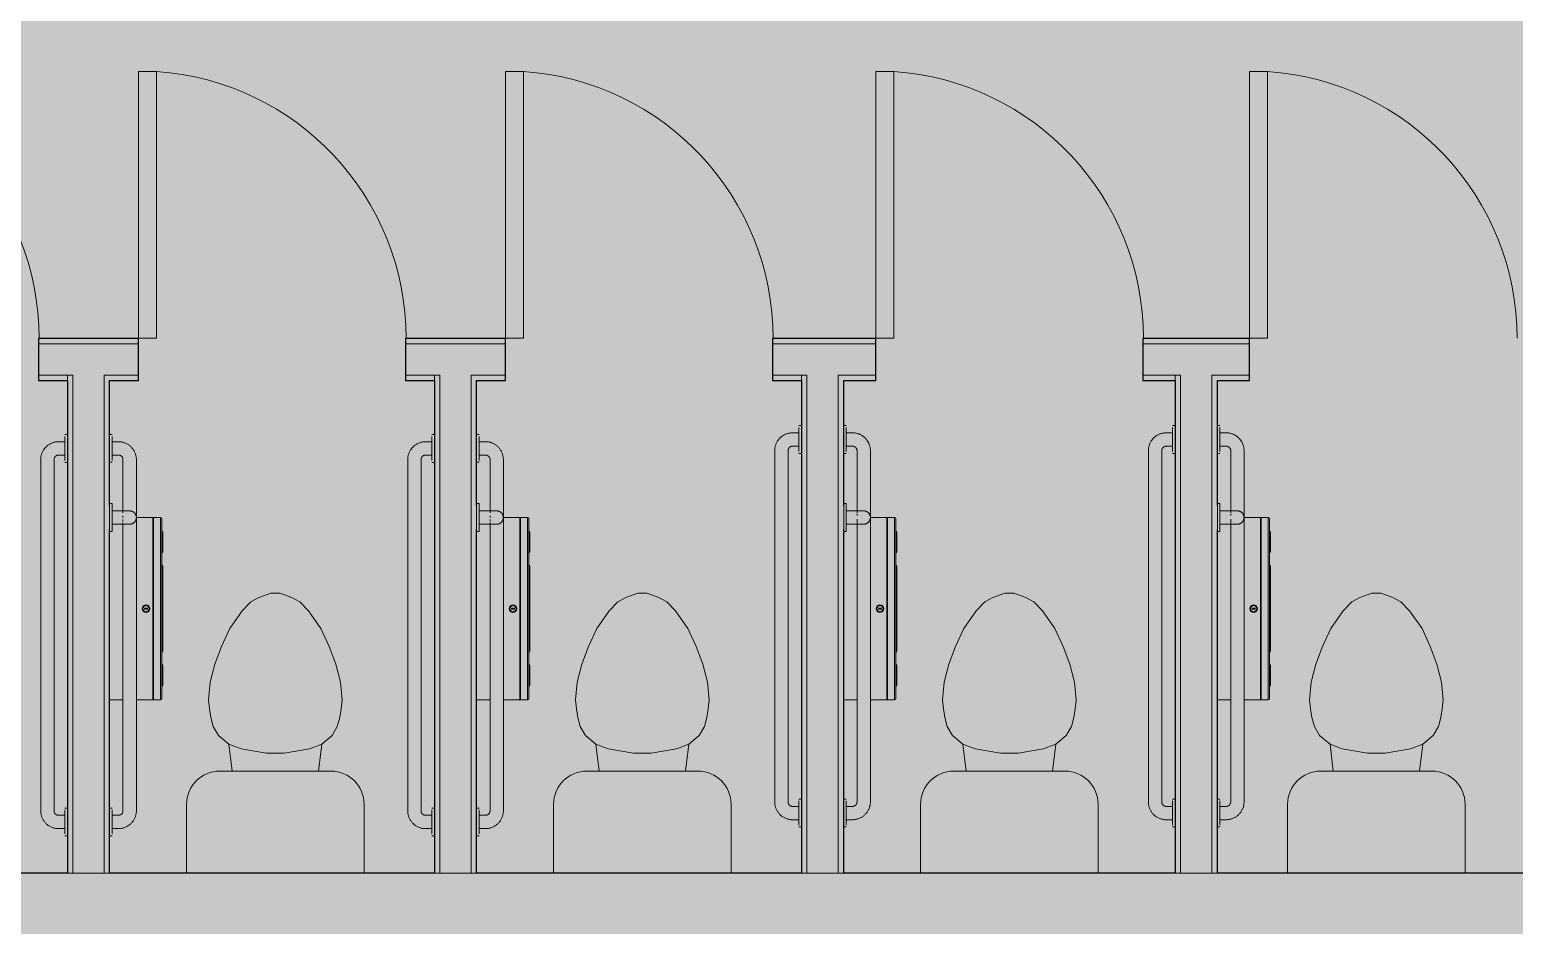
# Model space of a CAD drawing. Header units: inches. Extents: x -214893 to 4535, y -128673 to 1725.
# Drawn here: x 863.9 to 1030.7, y -510.1 to -409.4 of the extents above; entities that cross this region are included whole.
import ezdxf

# ---------------------------------------------------------------- set-up
doc = ezdxf.new("R2010")
doc.units = ezdxf.units.IN
doc.header["$MEASUREMENT"] = 0
for name, color, linetype, lineweight in [('A-DETL-GENF', 92, 'Continuous', 9), ('A-DOOR', 31, 'Continuous', 9), ('A-WALL', 113, 'Continuous', 9), ('I-WALL', 2, 'Continuous', 9), ('P-SANR-FIXT', 6, 'Continuous', 9), ('Q-SPCQ', 91, 'Continuous', 9)]:
    doc.layers.add(name, color=color, linetype=linetype, lineweight=lineweight)

# ---------------------------------------------------------------- blocks, each defined once
blk = doc.blocks.new('Single-Flush - 30_ x 80_-506743-Floor Plan - Warehouse')
at = {"layer": 'A-DOOR', "lineweight": 13}
for p, q in [((13, -2.375), (13, -32.375)), ((15, -2.375), (13, -2.375)), ((15, -2.375), (15, -32.375)), ((15, -32.375), (13, -32.375))]:
    blk.add_line(p, q, dxfattribs=at)
at = {"layer": 'A-DOOR'}
blk.add_arc((15, -2.375), 30.067, 180, 266.18593, dxfattribs=at)
blk = doc.blocks.new('Toilet-Domestic-3D - Toilet-Domestic-3D-V4-Floor Plan - Warehouse')
at = {"layer": 'P-SANR-FIXT'}
for p, q in [((-1.87, 11.5), (-0.5, 12)), ((-0.5, 12), (0.5, 12)), ((0.5, 12), (1.87, 11.5)), ((-3.74, 10), (-2.74, 11)), ((-2.74, 11), (-1.87, 11.5)), ((1.87, 11.5), (2.74, 11)), ((2.74, 11), (3.74, 10)), ((-5.13, 8), (-3.74, 10)), ((3.74, 10), (5.13, 8)), ((-6.06, 6), (-5.13, 8)), ((5.13, 8), (6.06, 6)), ((-6.79, 4), (-6.06, 6)), ((6.06, 6), (6.79, 4)), ((-7.33, 1.99), (-6.79, 4)), ((6.79, 4), (7.33, 1.99)), ((-7.5, 0), (-7.33, 1.99)), ((7.33, 1.99), (7.5, 0)), ((-7.41, -1), (-7.5, 0)), ((-7.24, -2), (-7.41, -1)), ((7.41, -1), (7.24, -2)), ((7.5, 0), (7.41, -1)), ((-6.97, -3), (-7.24, -2)), ((-6.4, -4), (-6.97, -3)), ((6.97, -3), (6.4, -4)), ((7.24, -2), (6.97, -3)), ((-5.21, -5), (-6.4, -4)), ((-3.84, -5.5), (-5.21, -5)), ((-4.86, -8.02), (-5.21, -5)), ((5.21, -5), (3.84, -5.5)), ((4.86, -8.02), (5.21, -5)), ((6.4, -4), (5.21, -5)), ((-1, -6), (-3.84, -5.5)), ((1, -6), (-1, -6)), ((3.84, -5.5), (1, -6)), ((6.25, -8.02), (-6.25, -8.02)), ((-9.98, -11.75), (-9.98, -19.48)), ((9.98, -19.48), (9.98, -11.75))]:
    blk.add_line(p, q, dxfattribs=at)
for centre, start, end in [((-6.25, -11.75), 90, 180), ((6.25, -11.75), 0, 90)]:
    blk.add_arc(centre, 3.73, start, end, dxfattribs=at)
blk = doc.blocks.new('817_Grab_Bars - 8170-001420-V7-Floor Plan - Warehouse')
at = {"layer": 'Q-SPCQ'}
for p, q in [((812.98, -501.21), (773.48, -501.21)), ((771.48, -503.21), (771.48, -503.93)), ((772.98, -503.93), (772.98, -503.21)), ((773.48, -502.71), (812.98, -502.71)), ((813.48, -503.21), (813.48, -503.93)), ((814.98, -503.93), (814.98, -503.21)), ((770.67, -503.93), (770.67, -504.21)), ((770.88, -503.93), (772.23, -503.93)), ((772.23, -503.93), (773.59, -503.93)), ((773.8, -504.21), (773.8, -503.93)), ((812.67, -503.93), (812.67, -504.21)), ((812.88, -503.93), (814.23, -503.93)), ((814.23, -503.93), (815.59, -503.93)), ((815.8, -504.21), (815.8, -503.93))]:
    blk.add_line(p, q, dxfattribs=at)
at = {"layer": 'Q-SPCQ', "flags": 128}
for points in [[(773.48, -501.21), (773.4, -501.21), (773.32, -501.22), (773.25, -501.23), (773.17, -501.24), (773.09, -501.25), (773.01, -501.27), (772.93, -501.29), (772.86, -501.31), (772.78, -501.34), (772.71, -501.37), (772.63, -501.4), (772.56, -501.44), (772.49, -501.48), (772.42, -501.52), (772.36, -501.56), (772.29, -501.61), (772.23, -501.66), (772.17, -501.71), (772.11, -501.76), (772.05, -501.82), (772, -501.88), (771.94, -501.94), (771.89, -502), (771.85, -502.06), (771.8, -502.13), (771.76, -502.2), (771.72, -502.27), (771.68, -502.34), (771.65, -502.41), (771.62, -502.49), (771.59, -502.56), (771.57, -502.64), (771.55, -502.71), (771.53, -502.79), (771.51, -502.87), (771.5, -502.95), (771.49, -503.03), (771.49, -503.11), (771.48, -503.19), (771.48, -503.21)], [(814.98, -503.21), (814.98, -503.13), (814.98, -503.05), (814.97, -502.97), (814.96, -502.89), (814.94, -502.81), (814.93, -502.74), (814.91, -502.66), (814.88, -502.58), (814.86, -502.51), (814.83, -502.43), (814.79, -502.36), (814.76, -502.29), (814.72, -502.22), (814.68, -502.15), (814.64, -502.08), (814.59, -502.02), (814.54, -501.95), (814.49, -501.89), (814.43, -501.83), (814.38, -501.78), (814.32, -501.72), (814.26, -501.67), (814.2, -501.62), (814.13, -501.57), (814.07, -501.53), (814, -501.49), (813.93, -501.45), (813.86, -501.41), (813.78, -501.38), (813.71, -501.35), (813.63, -501.32), (813.56, -501.29), (813.48, -501.27), (813.4, -501.26), (813.32, -501.24), (813.25, -501.23), (813.17, -501.22), (813.09, -501.21), (813.01, -501.21), (812.98, -501.21)], [(772.98, -503.21), (772.98, -503.19), (772.99, -503.17), (772.99, -503.15), (772.99, -503.13), (772.99, -503.11), (773, -503.09), (773, -503.07), (773.01, -503.05), (773.02, -503.03), (773.02, -503.02), (773.03, -503), (773.04, -502.98), (773.05, -502.96), (773.06, -502.95), (773.07, -502.93), (773.08, -502.91), (773.1, -502.9), (773.11, -502.88), (773.12, -502.87), (773.14, -502.85), (773.15, -502.84), (773.17, -502.83), (773.18, -502.81), (773.2, -502.8), (773.21, -502.79), (773.23, -502.78), (773.25, -502.77), (773.27, -502.76), (773.28, -502.75), (773.3, -502.74), (773.32, -502.74), (773.34, -502.73), (773.36, -502.73), (773.38, -502.72), (773.4, -502.72), (773.42, -502.72), (773.44, -502.71), (773.46, -502.71), (773.48, -502.71), (773.48, -502.71)], [(812.98, -502.71), (813, -502.71), (813.02, -502.71), (813.04, -502.71), (813.06, -502.72), (813.08, -502.72), (813.1, -502.73), (813.12, -502.73), (813.14, -502.74), (813.16, -502.74), (813.18, -502.75), (813.2, -502.76), (813.22, -502.77), (813.23, -502.78), (813.25, -502.79), (813.27, -502.8), (813.28, -502.81), (813.3, -502.82), (813.31, -502.83), (813.33, -502.85), (813.34, -502.86), (813.36, -502.88), (813.37, -502.89), (813.38, -502.91), (813.39, -502.92), (813.41, -502.94), (813.42, -502.96), (813.43, -502.98), (813.43, -502.99), (813.44, -503.01), (813.45, -503.03), (813.46, -503.05), (813.46, -503.07), (813.47, -503.09), (813.47, -503.11), (813.48, -503.13), (813.48, -503.15), (813.48, -503.17), (813.48, -503.19), (813.48, -503.21), (813.48, -503.21)]]:
    blk.add_lwpolyline(points, dxfattribs=at)
blk = doc.blocks.new('817_Grab_Bars - 8170-001420-V14-Floor Plan - Warehouse')
at = {"layer": 'Q-SPCQ'}
for p, q in [((873.14, -454.9), (872.86, -454.9)), ((873.14, -455.11), (873.14, -456.46)), ((873.86, -455.71), (873.14, -455.71)), ((873.14, -456.46), (873.14, -457.81)), ((872.86, -458.02), (873.14, -458.02)), ((873.14, -457.21), (873.86, -457.21)), ((874.36, -457.71), (874.36, -463.69)), ((875.86, -497.21), (875.86, -457.71)), ((874.36, -464.06), (874.36, -464.23)), ((874.36, -464.47), (874.36, -464.64)), ((874.36, -464.78), (874.36, -497.21)), ((873.14, -496.9), (872.86, -496.9)), ((873.14, -497.11), (873.14, -498.46)), ((873.86, -497.71), (873.14, -497.71)), ((873.14, -498.46), (873.14, -499.81)), ((872.86, -500.02), (873.14, -500.02)), ((873.14, -499.21), (873.86, -499.21))]:
    blk.add_line(p, q, dxfattribs=at)
at = {"layer": 'Q-SPCQ', "flags": 128}
for points in [[(875.86, -457.71), (875.86, -457.63), (875.85, -457.55), (875.85, -457.47), (875.83, -457.39), (875.82, -457.31), (875.8, -457.24), (875.78, -457.16), (875.76, -457.08), (875.73, -457.01), (875.7, -456.93), (875.67, -456.86), (875.63, -456.79), (875.6, -456.72), (875.55, -456.65), (875.51, -456.58), (875.46, -456.52), (875.41, -456.45), (875.36, -456.39), (875.31, -456.33), (875.25, -456.28), (875.19, -456.22), (875.13, -456.17), (875.07, -456.12), (875.01, -456.07), (874.94, -456.03), (874.87, -455.99), (874.8, -455.95), (874.73, -455.91), (874.66, -455.88), (874.58, -455.85), (874.51, -455.82), (874.43, -455.79), (874.36, -455.77), (874.28, -455.76), (874.2, -455.74), (874.12, -455.73), (874.04, -455.72), (873.96, -455.71), (873.88, -455.71), (873.86, -455.71)], [(873.86, -457.21), (873.88, -457.21), (873.9, -457.21), (873.92, -457.21), (873.94, -457.22), (873.96, -457.22), (873.98, -457.23), (874, -457.23), (874.02, -457.24), (874.04, -457.24), (874.05, -457.25), (874.07, -457.26), (874.09, -457.27), (874.11, -457.28), (874.13, -457.29), (874.14, -457.3), (874.16, -457.31), (874.17, -457.32), (874.19, -457.33), (874.2, -457.35), (874.22, -457.36), (874.23, -457.38), (874.24, -457.39), (874.26, -457.41), (874.27, -457.42), (874.28, -457.44), (874.29, -457.46), (874.3, -457.48), (874.31, -457.49), (874.32, -457.51), (874.33, -457.53), (874.33, -457.55), (874.34, -457.57), (874.34, -457.59), (874.35, -457.61), (874.35, -457.63), (874.36, -457.65), (874.36, -457.67), (874.36, -457.69), (874.36, -457.71), (874.36, -457.71)], [(873.86, -499.21), (873.94, -499.21), (874.02, -499.2), (874.1, -499.2), (874.18, -499.19), (874.26, -499.17), (874.33, -499.15), (874.41, -499.13), (874.49, -499.11), (874.56, -499.08), (874.64, -499.05), (874.71, -499.02), (874.78, -498.98), (874.85, -498.95), (874.92, -498.91), (874.99, -498.86), (875.05, -498.82), (875.12, -498.77), (875.18, -498.71), (875.24, -498.66), (875.29, -498.6), (875.35, -498.55), (875.4, -498.49), (875.45, -498.42), (875.5, -498.36), (875.54, -498.29), (875.58, -498.22), (875.62, -498.15), (875.66, -498.08), (875.69, -498.01), (875.72, -497.94), (875.75, -497.86), (875.78, -497.78), (875.8, -497.71), (875.82, -497.63), (875.83, -497.55), (875.84, -497.47), (875.85, -497.39), (875.86, -497.31), (875.86, -497.23), (875.86, -497.21)], [(874.36, -497.21), (874.36, -497.23), (874.36, -497.25), (874.36, -497.27), (874.35, -497.29), (874.35, -497.31), (874.35, -497.33), (874.34, -497.35), (874.33, -497.37), (874.33, -497.39), (874.32, -497.41), (874.31, -497.42), (874.3, -497.44), (874.29, -497.46), (874.28, -497.48), (874.27, -497.49), (874.26, -497.51), (874.25, -497.53), (874.24, -497.54), (874.22, -497.56), (874.21, -497.57), (874.19, -497.58), (874.18, -497.6), (874.16, -497.61), (874.15, -497.62), (874.13, -497.63), (874.11, -497.64), (874.1, -497.65), (874.08, -497.66), (874.06, -497.67), (874.04, -497.68), (874.02, -497.68), (874, -497.69), (873.98, -497.7), (873.96, -497.7), (873.94, -497.7), (873.92, -497.71), (873.9, -497.71), (873.88, -497.71), (873.86, -497.71), (873.86, -497.71)]]:
    blk.add_lwpolyline(points, dxfattribs=at)
blk = doc.blocks.new('817_Grab_Bars - 8170-001420-V13-Floor Plan - Warehouse')
at = {"layer": 'Q-SPCQ'}
for p, q in [((831.89, -454.9), (831.61, -454.9)), ((831.89, -455.11), (831.89, -456.46)), ((832.61, -455.71), (831.89, -455.71)), ((831.89, -456.46), (831.89, -457.81)), ((831.61, -458.02), (831.89, -458.02)), ((831.89, -457.21), (832.61, -457.21)), ((833.11, -457.71), (833.11, -463.69)), ((834.61, -497.21), (834.61, -457.71)), ((833.11, -464.06), (833.11, -464.23)), ((833.11, -464.47), (833.11, -464.64)), ((833.11, -464.78), (833.11, -497.21)), ((831.89, -496.9), (831.61, -496.9)), ((831.89, -497.11), (831.89, -498.46)), ((832.61, -497.71), (831.89, -497.71)), ((831.89, -498.46), (831.89, -499.81)), ((831.61, -500.02), (831.89, -500.02)), ((831.89, -499.21), (832.61, -499.21))]:
    blk.add_line(p, q, dxfattribs=at)
at = {"layer": 'Q-SPCQ', "flags": 128}
for points in [[(834.61, -457.71), (834.61, -457.63), (834.6, -457.55), (834.6, -457.47), (834.58, -457.39), (834.57, -457.31), (834.55, -457.24), (834.53, -457.16), (834.51, -457.08), (834.48, -457.01), (834.45, -456.93), (834.42, -456.86), (834.38, -456.79), (834.35, -456.72), (834.3, -456.65), (834.26, -456.58), (834.21, -456.52), (834.16, -456.45), (834.11, -456.39), (834.06, -456.33), (834, -456.28), (833.94, -456.22), (833.88, -456.17), (833.82, -456.12), (833.76, -456.07), (833.69, -456.03), (833.62, -455.99), (833.55, -455.95), (833.48, -455.91), (833.41, -455.88), (833.33, -455.85), (833.26, -455.82), (833.18, -455.79), (833.11, -455.77), (833.03, -455.76), (832.95, -455.74), (832.87, -455.73), (832.79, -455.72), (832.71, -455.71), (832.63, -455.71), (832.61, -455.71)], [(832.61, -457.21), (832.63, -457.21), (832.65, -457.21), (832.67, -457.21), (832.69, -457.22), (832.71, -457.22), (832.73, -457.23), (832.75, -457.23), (832.77, -457.24), (832.79, -457.24), (832.8, -457.25), (832.82, -457.26), (832.84, -457.27), (832.86, -457.28), (832.88, -457.29), (832.89, -457.3), (832.91, -457.31), (832.92, -457.32), (832.94, -457.33), (832.95, -457.35), (832.97, -457.36), (832.98, -457.38), (832.99, -457.39), (833.01, -457.41), (833.02, -457.42), (833.03, -457.44), (833.04, -457.46), (833.05, -457.48), (833.06, -457.49), (833.07, -457.51), (833.08, -457.53), (833.08, -457.55), (833.09, -457.57), (833.09, -457.59), (833.1, -457.61), (833.1, -457.63), (833.11, -457.65), (833.11, -457.67), (833.11, -457.69), (833.11, -457.71), (833.11, -457.71)], [(832.61, -499.21), (832.69, -499.21), (832.77, -499.2), (832.85, -499.2), (832.93, -499.19), (833.01, -499.17), (833.08, -499.15), (833.16, -499.13), (833.24, -499.11), (833.31, -499.08), (833.39, -499.05), (833.46, -499.02), (833.53, -498.98), (833.6, -498.95), (833.67, -498.91), (833.74, -498.86), (833.8, -498.82), (833.87, -498.77), (833.93, -498.71), (833.99, -498.66), (834.04, -498.6), (834.1, -498.55), (834.15, -498.49), (834.2, -498.42), (834.25, -498.36), (834.29, -498.29), (834.33, -498.22), (834.37, -498.15), (834.41, -498.08), (834.44, -498.01), (834.47, -497.94), (834.5, -497.86), (834.53, -497.78), (834.55, -497.71), (834.57, -497.63), (834.58, -497.55), (834.59, -497.47), (834.6, -497.39), (834.61, -497.31), (834.61, -497.23), (834.61, -497.21)], [(833.11, -497.21), (833.11, -497.23), (833.11, -497.25), (833.11, -497.27), (833.1, -497.29), (833.1, -497.31), (833.1, -497.33), (833.09, -497.35), (833.08, -497.37), (833.08, -497.39), (833.07, -497.41), (833.06, -497.42), (833.05, -497.44), (833.04, -497.46), (833.03, -497.48), (833.02, -497.49), (833.01, -497.51), (833, -497.53), (832.99, -497.54), (832.97, -497.56), (832.96, -497.57), (832.94, -497.58), (832.93, -497.6), (832.91, -497.61), (832.9, -497.62), (832.88, -497.63), (832.86, -497.64), (832.85, -497.65), (832.83, -497.66), (832.81, -497.67), (832.79, -497.68), (832.77, -497.68), (832.75, -497.69), (832.73, -497.7), (832.71, -497.7), (832.69, -497.7), (832.67, -497.71), (832.65, -497.71), (832.63, -497.71), (832.61, -497.71), (832.61, -497.71)]]:
    blk.add_lwpolyline(points, dxfattribs=at)
blk = doc.blocks.new('817_Grab_Bars - 8170-001420-V6-Floor Plan - Warehouse')
at = {"layer": 'Q-SPCQ'}
for p, q in [((770.67, -516.21), (770.67, -516.49)), ((772.23, -516.49), (770.88, -516.49)), ((771.48, -516.49), (771.48, -517.21)), ((773.59, -516.49), (772.23, -516.49)), ((772.98, -517.21), (772.98, -516.49)), ((773.8, -516.49), (773.8, -516.21)), ((812.67, -516.21), (812.67, -516.49)), ((814.23, -516.49), (812.88, -516.49)), ((813.48, -516.49), (813.48, -517.21)), ((815.59, -516.49), (814.23, -516.49)), ((814.98, -517.21), (814.98, -516.49)), ((815.8, -516.49), (815.8, -516.21)), ((812.98, -517.71), (773.48, -517.71)), ((773.48, -519.21), (812.98, -519.21))]:
    blk.add_line(p, q, dxfattribs=at)
at = {"layer": 'Q-SPCQ', "flags": 128}
for points in [[(771.48, -517.21), (771.49, -517.29), (771.49, -517.37), (771.5, -517.45), (771.51, -517.53), (771.52, -517.61), (771.54, -517.69), (771.56, -517.76), (771.59, -517.84), (771.61, -517.92), (771.64, -517.99), (771.68, -518.06), (771.71, -518.13), (771.75, -518.2), (771.79, -518.27), (771.83, -518.34), (771.88, -518.41), (771.93, -518.47), (771.98, -518.53), (772.03, -518.59), (772.09, -518.65), (772.15, -518.7), (772.21, -518.75), (772.27, -518.8), (772.34, -518.85), (772.4, -518.89), (772.47, -518.94), (772.54, -518.97), (772.61, -519.01), (772.69, -519.04), (772.76, -519.07), (772.83, -519.1), (772.91, -519.13), (772.99, -519.15), (773.07, -519.17), (773.14, -519.18), (773.22, -519.19), (773.3, -519.2), (773.38, -519.21), (773.46, -519.21), (773.48, -519.21)], [(773.48, -517.71), (773.46, -517.71), (773.44, -517.71), (773.42, -517.71), (773.4, -517.7), (773.39, -517.7), (773.37, -517.7), (773.35, -517.69), (773.33, -517.69), (773.31, -517.68), (773.29, -517.67), (773.27, -517.66), (773.25, -517.65), (773.24, -517.64), (773.22, -517.63), (773.2, -517.62), (773.19, -517.61), (773.17, -517.6), (773.15, -517.59), (773.14, -517.57), (773.13, -517.56), (773.11, -517.54), (773.1, -517.53), (773.09, -517.51), (773.07, -517.5), (773.06, -517.48), (773.05, -517.46), (773.04, -517.45), (773.03, -517.43), (773.03, -517.41), (773.02, -517.39), (773.01, -517.37), (773.01, -517.35), (773, -517.33), (773, -517.32), (772.99, -517.3), (772.99, -517.28), (772.99, -517.26), (772.99, -517.24), (772.98, -517.22), (772.98, -517.21)], [(812.98, -519.21), (813.06, -519.21), (813.14, -519.2), (813.22, -519.2), (813.3, -519.19), (813.38, -519.17), (813.46, -519.15), (813.54, -519.13), (813.61, -519.11), (813.69, -519.08), (813.76, -519.05), (813.84, -519.02), (813.91, -518.98), (813.98, -518.95), (814.05, -518.91), (814.11, -518.86), (814.18, -518.82), (814.24, -518.77), (814.3, -518.71), (814.36, -518.66), (814.42, -518.6), (814.47, -518.55), (814.53, -518.49), (814.58, -518.42), (814.62, -518.36), (814.67, -518.29), (814.71, -518.22), (814.75, -518.15), (814.78, -518.08), (814.82, -518.01), (814.85, -517.94), (814.88, -517.86), (814.9, -517.78), (814.92, -517.71), (814.94, -517.63), (814.96, -517.55), (814.97, -517.47), (814.98, -517.39), (814.98, -517.31), (814.98, -517.23), (814.98, -517.21)], [(813.48, -517.21), (813.48, -517.23), (813.48, -517.25), (813.48, -517.27), (813.48, -517.29), (813.47, -517.31), (813.47, -517.33), (813.47, -517.35), (813.46, -517.37), (813.45, -517.39), (813.45, -517.41), (813.44, -517.42), (813.43, -517.44), (813.42, -517.46), (813.41, -517.48), (813.4, -517.49), (813.39, -517.51), (813.37, -517.53), (813.36, -517.54), (813.35, -517.56), (813.33, -517.57), (813.32, -517.58), (813.3, -517.6), (813.29, -517.61), (813.27, -517.62), (813.25, -517.63), (813.24, -517.64), (813.22, -517.65), (813.2, -517.66), (813.18, -517.67), (813.17, -517.68), (813.15, -517.68), (813.13, -517.69), (813.11, -517.7), (813.09, -517.7), (813.07, -517.7), (813.05, -517.71), (813.03, -517.71), (813.01, -517.71), (812.99, -517.71), (812.98, -517.71)]]:
    blk.add_lwpolyline(points, dxfattribs=at)
blk = doc.blocks.new('817_Grab_Bars - 8170-001420-V15-Floor Plan - Warehouse')
at = {"layer": 'Q-SPCQ'}
for p, q in [((997.64, -453.9), (997.36, -453.9)), ((997.64, -454.11), (997.64, -455.46)), ((998.36, -454.71), (997.64, -454.71)), ((997.64, -455.46), (997.64, -456.81)), ((997.36, -457.02), (997.64, -457.02)), ((997.64, -456.21), (998.36, -456.21)), ((998.86, -456.71), (998.86, -463.69)), ((1000.36, -496.21), (1000.36, -456.71)), ((998.86, -463.83), (998.86, -464)), ((998.86, -464.42), (998.86, -496.21)), ((997.64, -495.9), (997.36, -495.9)), ((997.64, -496.11), (997.64, -497.46)), ((998.36, -496.71), (997.64, -496.71)), ((997.64, -497.46), (997.64, -498.81)), ((997.64, -498.21), (998.36, -498.21)), ((997.36, -499.02), (997.64, -499.02))]:
    blk.add_line(p, q, dxfattribs=at)
at = {"layer": 'Q-SPCQ', "flags": 128}
for points in [[(1000.36, -456.71), (1000.36, -456.63), (1000.35, -456.55), (1000.35, -456.47), (1000.33, -456.39), (1000.32, -456.31), (1000.3, -456.24), (1000.28, -456.16), (1000.26, -456.08), (1000.23, -456.01), (1000.2, -455.93), (1000.17, -455.86), (1000.13, -455.79), (1000.1, -455.72), (1000.05, -455.65), (1000.01, -455.58), (999.96, -455.52), (999.91, -455.45), (999.86, -455.39), (999.81, -455.33), (999.75, -455.28), (999.69, -455.22), (999.63, -455.17), (999.57, -455.12), (999.51, -455.07), (999.44, -455.03), (999.37, -454.99), (999.3, -454.95), (999.23, -454.91), (999.16, -454.88), (999.08, -454.85), (999.01, -454.82), (998.93, -454.79), (998.86, -454.77), (998.78, -454.76), (998.7, -454.74), (998.62, -454.73), (998.54, -454.72), (998.46, -454.71), (998.38, -454.71), (998.36, -454.71)], [(998.36, -456.21), (998.38, -456.21), (998.4, -456.21), (998.42, -456.21), (998.44, -456.22), (998.46, -456.22), (998.48, -456.23), (998.5, -456.23), (998.52, -456.24), (998.54, -456.24), (998.55, -456.25), (998.57, -456.26), (998.59, -456.27), (998.61, -456.28), (998.63, -456.29), (998.64, -456.3), (998.66, -456.31), (998.67, -456.32), (998.69, -456.33), (998.7, -456.35), (998.72, -456.36), (998.73, -456.38), (998.74, -456.39), (998.76, -456.41), (998.77, -456.42), (998.78, -456.44), (998.79, -456.46), (998.8, -456.48), (998.81, -456.49), (998.82, -456.51), (998.83, -456.53), (998.83, -456.55), (998.84, -456.57), (998.84, -456.59), (998.85, -456.61), (998.85, -456.63), (998.86, -456.65), (998.86, -456.67), (998.86, -456.69), (998.86, -456.71), (998.86, -456.71)], [(998.36, -498.21), (998.44, -498.21), (998.52, -498.2), (998.6, -498.2), (998.68, -498.19), (998.76, -498.17), (998.83, -498.15), (998.91, -498.13), (998.99, -498.11), (999.06, -498.08), (999.14, -498.05), (999.21, -498.02), (999.28, -497.98), (999.35, -497.95), (999.42, -497.91), (999.49, -497.86), (999.55, -497.82), (999.62, -497.77), (999.68, -497.71), (999.74, -497.66), (999.79, -497.6), (999.85, -497.55), (999.9, -497.49), (999.95, -497.42), (1000, -497.36), (1000.04, -497.29), (1000.08, -497.22), (1000.12, -497.15), (1000.16, -497.08), (1000.19, -497.01), (1000.22, -496.94), (1000.25, -496.86), (1000.28, -496.78), (1000.3, -496.71), (1000.32, -496.63), (1000.33, -496.55), (1000.34, -496.47), (1000.35, -496.39), (1000.36, -496.31), (1000.36, -496.23), (1000.36, -496.21)], [(998.86, -496.21), (998.86, -496.23), (998.86, -496.25), (998.86, -496.27), (998.85, -496.29), (998.85, -496.31), (998.85, -496.33), (998.84, -496.35), (998.83, -496.37), (998.83, -496.39), (998.82, -496.41), (998.81, -496.42), (998.8, -496.44), (998.79, -496.46), (998.78, -496.48), (998.77, -496.49), (998.76, -496.51), (998.75, -496.53), (998.74, -496.54), (998.72, -496.56), (998.71, -496.57), (998.69, -496.58), (998.68, -496.6), (998.66, -496.61), (998.65, -496.62), (998.63, -496.63), (998.61, -496.64), (998.6, -496.65), (998.58, -496.66), (998.56, -496.67), (998.54, -496.68), (998.52, -496.68), (998.5, -496.69), (998.48, -496.7), (998.46, -496.7), (998.44, -496.7), (998.42, -496.71), (998.4, -496.71), (998.38, -496.71), (998.36, -496.71), (998.36, -496.71)]]:
    blk.add_lwpolyline(points, dxfattribs=at)
blk = doc.blocks.new('Dispenser-Toilet_Tissue-Frost_Products_LTD_-Jumbo-169 - Steel-Brushed-Stainless_Steel-V9-Floor Plan - Warehouse')
at = {"layer": 'Q-SPCQ', "lineweight": 13}
for p, q in [((770.2, -464.24), (768.33, -464.24)), ((770.2, -464.24), (770.2, -484.73)), ((770.26, -484.68), (770.26, -464.3)), ((770.29, -464.3), (770.26, -464.3)), ((771.06, -464.24), (770.29, -464.24)), ((770.29, -464.24), (770.29, -464.3)), ((770.29, -464.3), (770.29, -484.68)), ((771.06, -484.73), (771.06, -464.24)), ((771.22, -465.75), (771.22, -464.4)), ((771.22, -483.22), (771.22, -465.75)), ((771.32, -468.08), (771.32, -465.91)), ((771.22, -469.55), (771.22, -468.24)), ((771.32, -479.24), (771.32, -469.73)), ((769.26, -474.44), (769.26, -474.53)), ((769.6, -474.44), (769.26, -474.44)), ((769.26, -474.53), (769.6, -474.53)), ((769.6, -474.53), (769.6, -474.44)), ((771.22, -480.73), (771.22, -479.42)), ((771.32, -483.06), (771.32, -480.89)), ((771.22, -484.58), (771.22, -483.22)), ((765.36, -484.73), (766.89, -484.73)), ((768.33, -484.73), (770.2, -484.73)), ((770.26, -484.68), (770.29, -484.68)), ((770.29, -484.68), (770.29, -484.73)), ((770.29, -484.73), (771.06, -484.73))]:
    blk.add_line(p, q, dxfattribs=at)
for radius in [0.437, 0.357]:
    blk.add_circle((769.44, -474.49), radius, dxfattribs=at)
for centre, radius, start, end in [((770.2, -464.3), 0.06, 0, 90), ((771.06, -464.4), 0.16, 0, 90), ((771.14, -465.91), 0.18, 0, 63.6122), ((771.2, -467.46), 0.118, 10.8116, 82.3569), ((771.17, -467.46), 0.151, 289.6341, 357.321), ((771.17, -467.48), 0.151, 289.6341, 356.8331), ((771.14, -467.49), 0.18, 296.3878, 0), ((771.2, -468.06), 0.119, 10.0401, 81.5195), ((771.17, -468.06), 0.151, 289.6341, 357.321), ((771.17, -468.07), 0.151, 289.6341, 357.321), ((771.14, -468.08), 0.18, 296.3878, 0), ((771.1, -469.73), 0.22, 0, 56.9443), ((771.1, -479.24), 0.22, 303.0557, 0), ((771.14, -480.89), 0.18, 0, 63.6122), ((771.17, -480.9), 0.151, 2.679, 70.3659), ((771.17, -480.91), 0.151, 2.679, 70.3659), ((771.2, -480.91), 0.119, 278.4805, 349.9599), ((771.14, -481.48), 0.18, 0, 63.6084), ((771.17, -481.49), 0.151, 3.1667, 70.3726), ((771.17, -481.51), 0.151, 2.679, 70.3653), ((771.2, -481.51), 0.118, 277.6431, 349.1884), ((771.14, -483.06), 0.18, 296.3878, 0), ((770.2, -484.67), 0.0601, 270, 357.3185), ((771.06, -484.57), 0.16, 270, 359.0019)]:
    blk.add_arc(centre, radius, start, end, dxfattribs=at)
blk = doc.blocks.new('Dispenser-Toilet_Tissue-Frost_Products_LTD_-Jumbo-169 - Steel-Brushed-Stainless_Steel-V17-Floor Plan - Warehouse')
at = {"layer": 'Q-SPCQ', "lineweight": 13}
for p, q in [((836.45, -464.24), (834.57, -464.24)), ((836.45, -464.24), (836.45, -484.73)), ((836.51, -484.68), (836.51, -464.3)), ((836.54, -464.3), (836.51, -464.3)), ((837.31, -464.24), (836.54, -464.24)), ((836.54, -464.24), (836.54, -464.3)), ((836.54, -464.3), (836.54, -484.68)), ((837.31, -484.73), (837.31, -464.24)), ((837.47, -465.75), (837.47, -464.4)), ((837.47, -483.22), (837.47, -465.75)), ((837.57, -468.08), (837.57, -465.91)), ((837.47, -469.55), (837.47, -468.24)), ((837.57, -479.24), (837.57, -469.73)), ((835.51, -474.44), (835.51, -474.53)), ((835.85, -474.44), (835.51, -474.44)), ((835.51, -474.53), (835.85, -474.53)), ((835.85, -474.53), (835.85, -474.44)), ((837.47, -480.73), (837.47, -479.42)), ((837.57, -483.06), (837.57, -480.89)), ((837.47, -484.58), (837.47, -483.22)), ((831.61, -484.73), (833.14, -484.73)), ((834.58, -484.73), (836.45, -484.73)), ((836.51, -484.68), (836.54, -484.68)), ((836.54, -484.68), (836.54, -484.73)), ((836.54, -484.73), (837.31, -484.73))]:
    blk.add_line(p, q, dxfattribs=at)
for radius in [0.437, 0.357]:
    blk.add_circle((835.69, -474.49), radius, dxfattribs=at)
for centre, radius, start, end in [((836.45, -464.3), 0.06, 0, 90), ((837.31, -464.4), 0.16, 0, 90), ((837.39, -465.91), 0.18, 0, 63.6122), ((837.45, -467.46), 0.118, 10.8116, 82.3569), ((837.42, -467.46), 0.151, 289.6341, 357.321), ((837.42, -467.48), 0.151, 289.6341, 356.8331), ((837.39, -467.49), 0.18, 296.3878, 0), ((837.45, -468.06), 0.119, 10.0401, 81.5195), ((837.42, -468.06), 0.151, 289.6341, 357.321), ((837.42, -468.07), 0.151, 289.6341, 357.321), ((837.39, -468.08), 0.18, 296.3878, 0), ((837.35, -469.73), 0.22, 0, 56.9443), ((837.35, -479.24), 0.22, 303.0557, 0), ((837.39, -480.89), 0.18, 0, 63.6122), ((837.42, -480.9), 0.151, 2.679, 70.3659), ((837.42, -480.91), 0.151, 2.679, 70.3659), ((837.45, -480.91), 0.119, 278.4805, 349.9599), ((837.39, -481.48), 0.18, 0, 63.6084), ((837.42, -481.49), 0.151, 3.1667, 70.3726), ((837.42, -481.51), 0.151, 2.679, 70.3653), ((837.45, -481.51), 0.118, 277.6431, 349.1884), ((837.39, -483.06), 0.18, 296.3878, 0), ((836.45, -484.67), 0.0601, 270, 357.3185), ((837.31, -484.57), 0.16, 270, 359.0019)]:
    blk.add_arc(centre, radius, start, end, dxfattribs=at)
blk = doc.blocks.new('Dispenser-Toilet_Tissue-Frost_Products_LTD_-Jumbo-169 - Steel-Brushed-Stainless_Steel-V18-Floor Plan - Warehouse')
at = {"layer": 'Q-SPCQ', "lineweight": 13}
for p, q in [((960.2, -464.24), (958.32, -464.24)), ((960.2, -464.24), (960.2, -484.73)), ((960.26, -484.68), (960.26, -464.3)), ((960.29, -464.3), (960.26, -464.3)), ((961.06, -464.24), (960.29, -464.24)), ((960.29, -464.24), (960.29, -464.3)), ((960.29, -464.3), (960.29, -484.68)), ((961.06, -484.73), (961.06, -464.24)), ((961.22, -465.75), (961.22, -464.4)), ((961.22, -483.22), (961.22, -465.75)), ((961.32, -468.08), (961.32, -465.91)), ((961.22, -469.55), (961.22, -468.24)), ((961.32, -479.24), (961.32, -469.73)), ((959.26, -474.44), (959.26, -474.53)), ((959.6, -474.44), (959.26, -474.44)), ((959.26, -474.53), (959.6, -474.53)), ((959.6, -474.53), (959.6, -474.44)), ((961.22, -480.73), (961.22, -479.42)), ((961.32, -483.06), (961.32, -480.89)), ((961.22, -484.58), (961.22, -483.22)), ((955.36, -484.73), (956.91, -484.73)), ((958.33, -484.73), (960.2, -484.73)), ((960.26, -484.68), (960.29, -484.68)), ((960.29, -484.68), (960.29, -484.73)), ((960.29, -484.73), (961.06, -484.73))]:
    blk.add_line(p, q, dxfattribs=at)
for radius in [0.437, 0.357]:
    blk.add_circle((959.44, -474.49), radius, dxfattribs=at)
for centre, radius, start, end in [((960.2, -464.3), 0.06, 0, 90), ((961.06, -464.4), 0.16, 0, 90), ((961.14, -465.91), 0.18, 0, 63.6122), ((961.2, -467.46), 0.118, 10.8116, 82.3569), ((961.17, -467.46), 0.151, 289.6341, 357.321), ((961.17, -467.48), 0.151, 289.6341, 356.8331), ((961.14, -467.49), 0.18, 296.3878, 0), ((961.2, -468.06), 0.119, 10.0401, 81.5195), ((961.17, -468.06), 0.151, 289.6341, 357.321), ((961.17, -468.07), 0.151, 289.6341, 357.321), ((961.14, -468.08), 0.18, 296.3878, 0), ((961.1, -469.73), 0.22, 0, 56.9443), ((961.1, -479.24), 0.22, 303.0557, 0), ((961.14, -480.89), 0.18, 0, 63.6122), ((961.17, -480.9), 0.151, 2.679, 70.3659), ((961.17, -480.91), 0.151, 2.679, 70.3659), ((961.2, -480.91), 0.119, 278.4805, 349.9599), ((961.14, -481.48), 0.18, 0, 63.6084), ((961.17, -481.49), 0.151, 3.1667, 70.3726), ((961.17, -481.51), 0.151, 2.679, 70.3653), ((961.2, -481.51), 0.118, 277.6431, 349.1884), ((961.14, -483.06), 0.18, 296.3878, 0), ((960.2, -484.67), 0.0601, 270, 357.3185), ((961.06, -484.57), 0.16, 270, 359.0019)]:
    blk.add_arc(centre, radius, start, end, dxfattribs=at)
blk = doc.blocks.new('817_Grab_Bars - 8170-001180-V19-Floor Plan - Warehouse')
at = {"layer": 'Q-SPCQ'}
for p, q in [((873.14, -554.62), (872.86, -554.62)), ((873.14, -554.62), (872.86, -554.62)), ((872.86, -557.75), (872.86, -554.62)), ((872.86, -554.62), (872.86, -554.83)), ((873.14, -554.62), (873.14, -557.75)), ((873.14, -554.83), (873.14, -554.62)), ((873.14, -554.62), (873.14, -554.83)), ((873.14, -554.83), (873.14, -554.62)), ((873.86, -555.44), (873.14, -555.44)), ((873.86, -555.44), (873.14, -555.44)), ((873.14, -556.94), (873.86, -556.94)), ((873.14, -556.94), (873.86, -556.94)), ((872.86, -557.54), (872.86, -557.75)), ((872.86, -557.75), (873.14, -557.75)), ((872.86, -557.75), (873.14, -557.75)), ((873.14, -557.75), (873.14, -557.54)), ((873.14, -557.54), (873.14, -557.75)), ((873.14, -557.75), (873.14, -557.54))]:
    blk.add_line(p, q, dxfattribs=at)
at = {"layer": 'Q-SPCQ', "flags": 128}
for points in [[(875.11, -555.44), (875.11, -555.44), (875.11, -555.44), (875.1, -555.44), (875.09, -555.44), (875.08, -555.44), (875.07, -555.44), (875.06, -555.44), (875.05, -555.44), (875.03, -555.44), (875.01, -555.44), (874.99, -555.44), (874.97, -555.44), (874.94, -555.44), (874.92, -555.44), (874.89, -555.44), (874.86, -555.44), (874.83, -555.44), (874.8, -555.44), (874.77, -555.44), (874.73, -555.44), (874.69, -555.44), (874.66, -555.44), (874.62, -555.44), (874.58, -555.44), (874.53, -555.44), (874.49, -555.44), (874.45, -555.44), (874.4, -555.44), (874.36, -555.44), (874.31, -555.44), (874.27, -555.44), (874.22, -555.44), (874.17, -555.44), (874.12, -555.44), (874.07, -555.44), (874.02, -555.44), (873.97, -555.44), (873.92, -555.44), (873.87, -555.44), (873.86, -555.44)], [(873.86, -555.44), (873.91, -555.44), (873.96, -555.44), (874.01, -555.44), (874.06, -555.44), (874.11, -555.44), (874.16, -555.44), (874.2, -555.44), (874.25, -555.44), (874.3, -555.44), (874.35, -555.44), (874.39, -555.44), (874.44, -555.44), (874.48, -555.44), (874.52, -555.44), (874.57, -555.44), (874.61, -555.44), (874.65, -555.44), (874.68, -555.44), (874.72, -555.44), (874.76, -555.44), (874.79, -555.44), (874.82, -555.44), (874.85, -555.44), (874.88, -555.44), (874.91, -555.44), (874.94, -555.44), (874.96, -555.44), (874.98, -555.44), (875.01, -555.44), (875.02, -555.44), (875.04, -555.44), (875.06, -555.44), (875.07, -555.44), (875.08, -555.44), (875.09, -555.44), (875.1, -555.44), (875.1, -555.44), (875.11, -555.44), (875.11, -555.44)], [(875.11, -555.44), (875.14, -555.44), (875.17, -555.44), (875.2, -555.44), (875.23, -555.45), (875.26, -555.45), (875.29, -555.46), (875.32, -555.47), (875.35, -555.48), (875.37, -555.49), (875.4, -555.5), (875.43, -555.51), (875.46, -555.52), (875.48, -555.54), (875.51, -555.55), (875.53, -555.57), (875.56, -555.59), (875.58, -555.6), (875.6, -555.62), (875.63, -555.64), (875.65, -555.66), (875.67, -555.69), (875.69, -555.71), (875.71, -555.73), (875.72, -555.76), (875.74, -555.78), (875.76, -555.81), (875.77, -555.83), (875.78, -555.86), (875.8, -555.89), (875.81, -555.92), (875.82, -555.94), (875.83, -555.97), (875.84, -556), (875.84, -556.03), (875.85, -556.06), (875.85, -556.09), (875.86, -556.12), (875.86, -556.15), (875.86, -556.18), (875.86, -556.19)], [(873.86, -556.94), (873.91, -556.94), (873.96, -556.94), (874.01, -556.94), (874.06, -556.94), (874.11, -556.94), (874.16, -556.94), (874.2, -556.94), (874.25, -556.94), (874.3, -556.94), (874.35, -556.94), (874.39, -556.94), (874.44, -556.94), (874.48, -556.94), (874.52, -556.94), (874.57, -556.94), (874.61, -556.94), (874.65, -556.94), (874.68, -556.94), (874.72, -556.94), (874.76, -556.94), (874.79, -556.94), (874.82, -556.94), (874.85, -556.94), (874.88, -556.94), (874.91, -556.94), (874.94, -556.94), (874.96, -556.94), (874.98, -556.94), (875.01, -556.94), (875.02, -556.94), (875.04, -556.94), (875.06, -556.94), (875.07, -556.94), (875.08, -556.94), (875.09, -556.94), (875.1, -556.94), (875.1, -556.94), (875.11, -556.94), (875.11, -556.94)], [(875.11, -556.94), (875.11, -556.94), (875.11, -556.94), (875.1, -556.94), (875.09, -556.94), (875.08, -556.94), (875.07, -556.94), (875.06, -556.94), (875.05, -556.94), (875.03, -556.94), (875.01, -556.94), (874.99, -556.94), (874.97, -556.94), (874.94, -556.94), (874.92, -556.94), (874.89, -556.94), (874.86, -556.94), (874.83, -556.94), (874.8, -556.94), (874.77, -556.94), (874.73, -556.94), (874.69, -556.94), (874.66, -556.94), (874.62, -556.94), (874.58, -556.94), (874.53, -556.94), (874.49, -556.94), (874.45, -556.94), (874.4, -556.94), (874.36, -556.94), (874.31, -556.94), (874.27, -556.94), (874.22, -556.94), (874.17, -556.94), (874.12, -556.94), (874.07, -556.94), (874.02, -556.94), (873.97, -556.94), (873.92, -556.94), (873.87, -556.94), (873.86, -556.94)], [(875.86, -556.19), (875.86, -556.22), (875.86, -556.25), (875.85, -556.28), (875.85, -556.31), (875.84, -556.34), (875.84, -556.37), (875.83, -556.39), (875.82, -556.42), (875.81, -556.45), (875.8, -556.48), (875.79, -556.51), (875.77, -556.53), (875.76, -556.56), (875.74, -556.59), (875.73, -556.61), (875.71, -556.64), (875.69, -556.66), (875.67, -556.68), (875.65, -556.7), (875.63, -556.73), (875.61, -556.75), (875.59, -556.77), (875.56, -556.78), (875.54, -556.8), (875.51, -556.82), (875.49, -556.83), (875.46, -556.85), (875.44, -556.86), (875.41, -556.87), (875.38, -556.89), (875.35, -556.9), (875.32, -556.91), (875.3, -556.91), (875.27, -556.92), (875.24, -556.93), (875.21, -556.93), (875.18, -556.93), (875.15, -556.94), (875.12, -556.94), (875.11, -556.94)]]:
    blk.add_lwpolyline(points, dxfattribs=at)
blk = doc.blocks.new('817_Grab_Bars - 8170-001180-646778-Floor Plan - Warehouse')
at = {"layer": 'Q-SPCQ'}
for p, q in [((765.64, -554.62), (765.36, -554.62)), ((765.64, -554.62), (765.36, -554.62)), ((765.36, -554.62), (765.36, -554.83)), ((765.36, -557.75), (765.36, -554.62)), ((765.64, -554.83), (765.64, -554.62)), ((765.64, -554.62), (765.64, -554.83)), ((765.64, -554.83), (765.64, -554.62)), ((765.64, -554.62), (765.64, -557.75)), ((766.36, -555.44), (765.64, -555.44)), ((766.36, -555.44), (765.64, -555.44)), ((765.64, -556.94), (766.36, -556.94)), ((765.64, -556.94), (766.36, -556.94)), ((765.36, -557.54), (765.36, -557.75)), ((765.36, -557.75), (765.64, -557.75)), ((765.36, -557.75), (765.64, -557.75)), ((765.64, -557.75), (765.64, -557.54)), ((765.64, -557.54), (765.64, -557.75)), ((765.64, -557.75), (765.64, -557.54))]:
    blk.add_line(p, q, dxfattribs=at)
at = {"layer": 'Q-SPCQ', "flags": 128}
for points in [[(766.36, -555.44), (766.41, -555.44), (766.46, -555.44), (766.51, -555.44), (766.56, -555.44), (766.61, -555.44), (766.66, -555.44), (766.7, -555.44), (766.75, -555.44), (766.8, -555.44), (766.85, -555.44), (766.89, -555.44), (766.94, -555.44), (766.98, -555.44), (767.02, -555.44), (767.07, -555.44), (767.11, -555.44), (767.15, -555.44), (767.18, -555.44), (767.22, -555.44), (767.26, -555.44), (767.29, -555.44), (767.32, -555.44), (767.35, -555.44), (767.38, -555.44), (767.41, -555.44), (767.44, -555.44), (767.46, -555.44), (767.48, -555.44), (767.51, -555.44), (767.52, -555.44), (767.54, -555.44), (767.56, -555.44), (767.57, -555.44), (767.58, -555.44), (767.59, -555.44), (767.6, -555.44), (767.6, -555.44), (767.61, -555.44), (767.61, -555.44)], [(767.61, -555.44), (767.61, -555.44), (767.61, -555.44), (767.6, -555.44), (767.59, -555.44), (767.58, -555.44), (767.57, -555.44), (767.56, -555.44), (767.55, -555.44), (767.53, -555.44), (767.51, -555.44), (767.49, -555.44), (767.47, -555.44), (767.44, -555.44), (767.42, -555.44), (767.39, -555.44), (767.36, -555.44), (767.33, -555.44), (767.3, -555.44), (767.27, -555.44), (767.23, -555.44), (767.19, -555.44), (767.16, -555.44), (767.12, -555.44), (767.08, -555.44), (767.03, -555.44), (766.99, -555.44), (766.95, -555.44), (766.9, -555.44), (766.86, -555.44), (766.81, -555.44), (766.77, -555.44), (766.72, -555.44), (766.67, -555.44), (766.62, -555.44), (766.57, -555.44), (766.52, -555.44), (766.47, -555.44), (766.42, -555.44), (766.37, -555.44), (766.36, -555.44)], [(767.61, -555.44), (767.64, -555.44), (767.67, -555.44), (767.7, -555.44), (767.73, -555.45), (767.76, -555.45), (767.79, -555.46), (767.82, -555.47), (767.85, -555.48), (767.87, -555.49), (767.9, -555.5), (767.93, -555.51), (767.96, -555.52), (767.98, -555.54), (768.01, -555.55), (768.03, -555.57), (768.06, -555.59), (768.08, -555.6), (768.1, -555.62), (768.13, -555.64), (768.15, -555.66), (768.17, -555.69), (768.19, -555.71), (768.21, -555.73), (768.22, -555.76), (768.24, -555.78), (768.26, -555.81), (768.27, -555.83), (768.28, -555.86), (768.3, -555.89), (768.31, -555.92), (768.32, -555.94), (768.33, -555.97), (768.34, -556), (768.34, -556.03), (768.35, -556.06), (768.35, -556.09), (768.36, -556.12), (768.36, -556.15), (768.36, -556.18), (768.36, -556.19)], [(767.61, -556.94), (767.61, -556.94), (767.61, -556.94), (767.6, -556.94), (767.59, -556.94), (767.58, -556.94), (767.57, -556.94), (767.56, -556.94), (767.55, -556.94), (767.53, -556.94), (767.51, -556.94), (767.49, -556.94), (767.47, -556.94), (767.44, -556.94), (767.42, -556.94), (767.39, -556.94), (767.36, -556.94), (767.33, -556.94), (767.3, -556.94), (767.27, -556.94), (767.23, -556.94), (767.19, -556.94), (767.16, -556.94), (767.12, -556.94), (767.08, -556.94), (767.03, -556.94), (766.99, -556.94), (766.95, -556.94), (766.9, -556.94), (766.86, -556.94), (766.81, -556.94), (766.77, -556.94), (766.72, -556.94), (766.67, -556.94), (766.62, -556.94), (766.57, -556.94), (766.52, -556.94), (766.47, -556.94), (766.42, -556.94), (766.37, -556.94), (766.36, -556.94)], [(766.36, -556.94), (766.41, -556.94), (766.46, -556.94), (766.51, -556.94), (766.56, -556.94), (766.61, -556.94), (766.66, -556.94), (766.7, -556.94), (766.75, -556.94), (766.8, -556.94), (766.85, -556.94), (766.89, -556.94), (766.94, -556.94), (766.98, -556.94), (767.02, -556.94), (767.07, -556.94), (767.11, -556.94), (767.15, -556.94), (767.18, -556.94), (767.22, -556.94), (767.26, -556.94), (767.29, -556.94), (767.32, -556.94), (767.35, -556.94), (767.38, -556.94), (767.41, -556.94), (767.44, -556.94), (767.46, -556.94), (767.48, -556.94), (767.51, -556.94), (767.52, -556.94), (767.54, -556.94), (767.56, -556.94), (767.57, -556.94), (767.58, -556.94), (767.59, -556.94), (767.6, -556.94), (767.6, -556.94), (767.61, -556.94), (767.61, -556.94)], [(768.36, -556.19), (768.36, -556.22), (768.36, -556.25), (768.35, -556.28), (768.35, -556.31), (768.34, -556.34), (768.34, -556.37), (768.33, -556.39), (768.32, -556.42), (768.31, -556.45), (768.3, -556.48), (768.29, -556.51), (768.27, -556.53), (768.26, -556.56), (768.24, -556.59), (768.23, -556.61), (768.21, -556.64), (768.19, -556.66), (768.17, -556.68), (768.15, -556.7), (768.13, -556.73), (768.11, -556.75), (768.09, -556.77), (768.06, -556.78), (768.04, -556.8), (768.01, -556.82), (767.99, -556.83), (767.96, -556.85), (767.94, -556.86), (767.91, -556.87), (767.88, -556.89), (767.85, -556.9), (767.82, -556.91), (767.8, -556.91), (767.77, -556.92), (767.74, -556.93), (767.71, -556.93), (767.68, -556.93), (767.65, -556.94), (767.62, -556.94), (767.61, -556.94)]]:
    blk.add_lwpolyline(points, dxfattribs=at)

msp = doc.modelspace()

# ---------------------------------------------------------------- hatches: boundary and pattern name
at = {"layer": 'A-DETL-GENF'}
h = msp.add_hatch(color=7, dxfattribs=at)
h.paths.add_polyline_path([(3555.26, -687.96), (4511.44, -687.96), (4511.44, 1701.04), (-2108, 1701.04), (-2108, -687.96), (2852.17, -687.96)], flags=0)
h.paths.add_polyline_path([(-1744.12, -329.46), (-1744.12, -329.46), (-1744.12, -325.96)], flags=0)

# ---------------------------------------------------------------- linework, layer by layer
at = {"layer": 'A-WALL'}
for p, q in [((876.11, -444.71), (864.86, -444.71)), ((917.36, -444.71), (906.11, -444.71)), ((958.98, -444.71), (947.36, -444.71)), ((1000.98, -444.71), (988.98, -444.71)), ((864.86, -448.21), (868.73, -448.21)), ((868.11, -448.21), (868.11, -448.84)), ((868.73, -448.21), (868.73, -504.21)), ((876.11, -448.21), (872.23, -448.21)), ((872.23, -448.21), (872.23, -504.21)), ((909.98, -448.21), (906.11, -448.21)), ((909.36, -448.21), (909.36, -448.84)), ((909.98, -448.21), (909.98, -504.21)), ((917.36, -448.21), (913.48, -448.21)), ((913.48, -448.21), (913.48, -504.21)), ((947.36, -448.21), (951.23, -448.21)), ((950.61, -448.21), (950.61, -448.84)), ((951.23, -448.21), (951.23, -504.21)), ((958.98, -448.21), (954.73, -448.21)), ((954.73, -448.21), (954.73, -504.21)), ((993.23, -448.21), (988.98, -448.21)), ((992.61, -448.21), (992.61, -448.84)), ((993.23, -448.21), (993.23, -504.21)), ((1000.98, -448.21), (996.73, -448.21)), ((996.73, -448.21), (996.73, -504.21)), ((868.11, -504.21), (872.86, -504.21)), ((909.36, -504.21), (914.11, -504.21)), ((950.61, -504.21), (955.36, -504.21)), ((992.61, -504.21), (997.36, -504.21))]:
    msp.add_line(p, q, dxfattribs=at)
at = {"layer": 'A-WALL', "lineweight": 25}
for p, q in [((868.11, -504.21), (831.61, -504.21)), ((909.36, -504.21), (872.86, -504.21)), ((950.61, -504.21), (914.11, -504.21)), ((992.61, -504.21), (955.36, -504.21)), ((1034.61, -504.21), (997.36, -504.21))]:
    msp.add_line(p, q, dxfattribs=at)
at = {"layer": 'I-WALL', "lineweight": 25}
for p, q in [((876.11, -444.09), (864.86, -444.09)), ((864.86, -444.09), (864.86, -448.84)), ((876.11, -448.84), (876.11, -444.09)), ((917.36, -444.09), (906.11, -444.09)), ((906.11, -444.09), (906.11, -448.84)), ((917.36, -448.84), (917.36, -444.09)), ((958.98, -444.09), (947.36, -444.09)), ((947.36, -444.09), (947.36, -448.84)), ((958.98, -448.84), (958.98, -444.09)), ((1000.98, -444.09), (988.98, -444.09)), ((988.98, -444.09), (988.98, -448.84)), ((1000.98, -448.84), (1000.98, -444.09)), ((864.86, -448.84), (868.11, -448.84)), ((868.11, -448.84), (868.11, -504.21)), ((872.86, -448.84), (876.11, -448.84)), ((872.86, -462.88), (872.86, -448.84)), ((906.11, -448.84), (909.36, -448.84)), ((909.36, -448.84), (909.36, -504.21)), ((914.11, -448.84), (917.36, -448.84)), ((914.11, -462.88), (914.11, -448.84)), ((947.36, -448.84), (950.61, -448.84)), ((950.61, -448.84), (950.61, -504.21)), ((955.36, -448.84), (958.98, -448.84)), ((955.36, -462.88), (955.36, -448.84)), ((988.98, -448.84), (992.61, -448.84)), ((992.61, -448.84), (992.61, -504.21)), ((997.36, -448.84), (1000.98, -448.84)), ((997.36, -462.88), (997.36, -448.84)), ((872.86, -504.21), (872.86, -465.59)), ((914.11, -504.21), (914.11, -465.59)), ((955.36, -504.21), (955.36, -465.59)), ((997.36, -504.21), (997.36, -465.59))]:
    msp.add_line(p, q, dxfattribs=at)

# ---------------------------------------------------------------- block references
at = {"layer": 'A-DOOR', "rotation": 180}
for p in [(849.86, -446.46), (891.11, -446.46), (932.36, -446.46), (973.98, -446.46), (1015.98, -446.46)]:
    msp.add_blockref('Single-Flush - 30_ x 80_-506743-Floor Plan - Warehouse', p, dxfattribs=at)
at = {"layer": 'P-SANR-FIXT'}
for p in [(891.48, -484.73), (932.73, -484.73), (973.98, -484.73), (1015.23, -484.73)]:
    msp.add_blockref('Toilet-Domestic-3D - Toilet-Domestic-3D-V4-Floor Plan - Warehouse', p, dxfattribs=at)
at = {"layer": 'Q-SPCQ'}
for name, p, rotation in [('817_Grab_Bars - 8170-001420-V7-Floor Plan - Warehouse', (363.9, -1270.7), 89.99999999999974), ('817_Grab_Bars - 8170-001420-V7-Floor Plan - Warehouse', (405.15, -1270.7), 89.99999999999974), ('817_Grab_Bars - 8170-001420-V6-Floor Plan - Warehouse', (1466.82, 316.77), 269.9999999999997), ('817_Grab_Bars - 8170-001420-V6-Floor Plan - Warehouse', (1508.82, 316.77), 269.9999999999997)]:
    msp.add_blockref(name, p, dxfattribs=dict(at, rotation=rotation))
for name, p in [('817_Grab_Bars - 8170-001420-V14-Floor Plan - Warehouse', (0, 0)), ('817_Grab_Bars - 8170-001420-V13-Floor Plan - Warehouse', (82.5, 0)), ('817_Grab_Bars - 8170-001420-V15-Floor Plan - Warehouse', (-42, 0)), ('817_Grab_Bars - 8170-001420-V15-Floor Plan - Warehouse', (0, 0)), ('817_Grab_Bars - 8170-001180-V19-Floor Plan - Warehouse', (0, 91.95)), ('817_Grab_Bars - 8170-001180-V19-Floor Plan - Warehouse', (41.25, 91.95)), ('817_Grab_Bars - 8170-001180-646778-Floor Plan - Warehouse', (190, 91.95)), ('817_Grab_Bars - 8170-001180-646778-Floor Plan - Warehouse', (232, 91.95)), ('Dispenser-Toilet_Tissue-Frost_Products_LTD_-Jumbo-169 - Steel-Brushed-Stainless_Steel-V9-Floor Plan - Warehouse', (107.5, 0)), ('Dispenser-Toilet_Tissue-Frost_Products_LTD_-Jumbo-169 - Steel-Brushed-Stainless_Steel-V17-Floor Plan - Warehouse', (82.5, 0)), ('Dispenser-Toilet_Tissue-Frost_Products_LTD_-Jumbo-169 - Steel-Brushed-Stainless_Steel-V18-Floor Plan - Warehouse', (0, 0)), ('Dispenser-Toilet_Tissue-Frost_Products_LTD_-Jumbo-169 - Steel-Brushed-Stainless_Steel-V18-Floor Plan - Warehouse', (42, 0))]:
    msp.add_blockref(name, p, dxfattribs=at)

doc.saveas('drawing.dxf')
